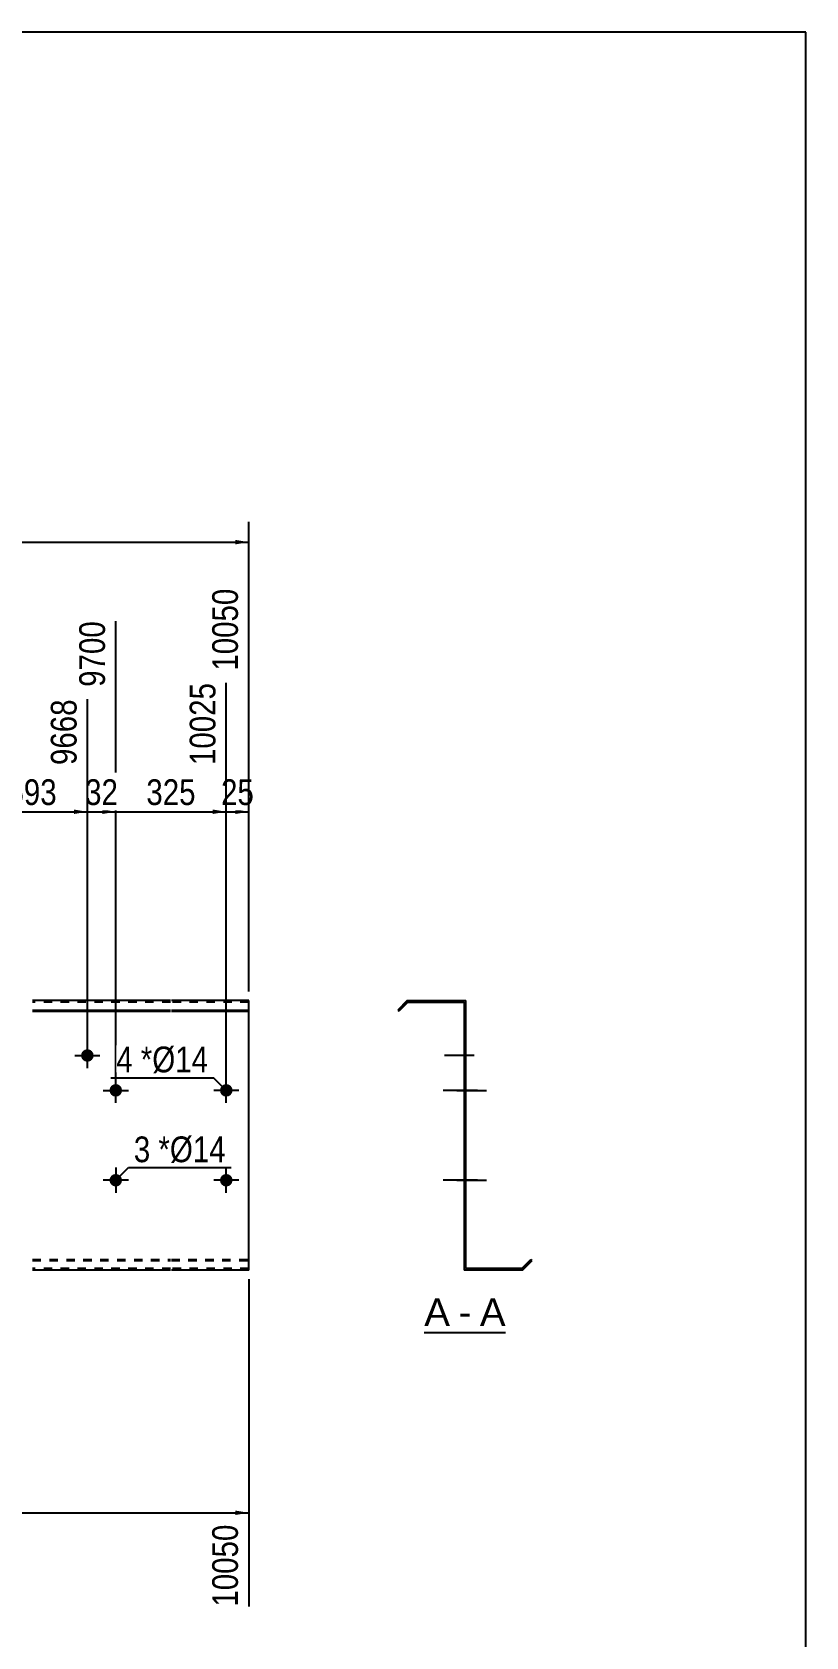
# Model space of a CAD drawing. Header units: millimetres. Extents: x -71 to 331, y -154 to 123.
# Drawn here: x 245.2 to 331.2, y -55.8 to 122.8 of the extents above; entities that cross this region are included whole.
import ezdxf

# ---------------------------------------------------------------- set-up
doc = ezdxf.new("R2010")
doc.units = ezdxf.units.MM
doc.linetypes.add('DXK_LINE_DOT1', pattern=[1.8814, 0.9407, -0.9407])
doc.styles.add('Arial', font='ARIAL.TTF', dxfattribs={"height": 0.2})
doc.styles.add('Arial Narrow', font='ARIALN.TTF', dxfattribs={"height": 0.2})

# ---------------------------------------------------------------- blocks, each defined once
blk = doc.blocks.new('Unknown-629086074-2209')
at = {"color": 5, "linetype": 'Continuous'}
for p, q in [((331.25, 122.75), (-68.75, 122.75)), ((331.25, -154.25), (331.25, 122.75))]:
    blk.add_line(p, q, dxfattribs=at)
blk = doc.blocks.new('Unknown-629086074-12 - 1247')
at = {"color": 7, "linetype": 'Continuous'}
blk.add_line((288.8, -21.95), (297.83, -21.95), dxfattribs=at)
at = {"color": 0, "linetype": 'Continuous'}
for points in [[(291.65, -21.2), (291.65, -18), (288.8, -18), (288.8, -21.2)], [(294.03, -21.2), (294.03, -18), (292.61, -18), (292.61, -21.2)], [(297.83, -21.2), (297.83, -18), (294.99, -18), (294.99, -21.2)]]:
    blk.add_wipeout(points, dxfattribs=at)
at = {"color": 96, "linetype": 'Continuous', "style": 'Arial'}
for s, p in [('A', (288.8, -21.2)), ('A', (294.99, -21.2)), ('-', (292.61, -21.2))]:
    blk.add_text(s, height=3.06, dxfattribs=at).set_placement(p)
blk = doc.blocks.new('Part-629086074-1218 - 1203')
at = {"color": 2, "linetype": 'Continuous'}
for p, q in [((260.57, 15), (245.22, 15)), ((269.27, 15), (260.67, 15)), ((269.27, 13.94), (269.27, 15)), ((245.22, 13.94), (260.57, 13.94)), ((245.22, 13.81), (260.57, 13.81)), ((260.67, 13.94), (269.27, 13.94)), ((260.67, 13.81), (269.27, 13.81)), ((269.27, -15), (269.27, 13.94)), ((260.57, -15), (245.22, -15)), ((269.27, -15), (260.67, -15))]:
    blk.add_line(p, q, dxfattribs=at)
at = {"color": 7, "linetype": 'DXK_LINE_DOT1'}
for p, q in [((260.57, 14.82), (245.22, 14.82)), ((269.27, 14.82), (260.67, 14.82)), ((245.22, -13.81), (260.57, -13.81)), ((245.22, -13.94), (260.57, -13.94)), ((260.67, -13.81), (269.27, -13.81)), ((260.67, -13.94), (269.27, -13.94)), ((260.57, -14.82), (245.22, -14.82)), ((269.27, -14.82), (260.67, -14.82))]:
    blk.add_line(p, q, dxfattribs=at)
blk = doc.blocks.new('Bolt-629086074-1226 - 1203')
at = {"linetype": 'Continuous'}
blk.add_hatch(color=3, dxfattribs=at).paths.add_polyline_path([(250.62, 8.88, -1), (252.02, 8.88, -1)])
at = {"color": 3, "linetype": 'Continuous'}
for p, q in [((251.32, 7.48), (251.32, 10.28)), ((249.92, 8.88), (252.72, 8.88))]:
    blk.add_line(p, q, dxfattribs=at)
blk = doc.blocks.new('Bolt-629086074-1234 - 1203')
at = {"linetype": 'Continuous'}
blk.add_hatch(color=3, dxfattribs=at).paths.add_polyline_path([(253.78, 5, -1), (255.18, 5, -1)])
at = {"color": 3, "linetype": 'Continuous'}
for p, q in [((254.48, 3.6), (254.48, 6.4)), ((253.08, 5), (255.88, 5))]:
    blk.add_line(p, q, dxfattribs=at)
blk = doc.blocks.new('Bolt-629086074-1235 - 1203')
at = {"linetype": 'Continuous'}
blk.add_hatch(color=3, dxfattribs=at).paths.add_polyline_path([(255.18, -5, -1), (253.78, -5, -1)])
at = {"color": 3, "linetype": 'Continuous'}
for p, q in [((255.88, -5), (253.08, -5)), ((254.48, -3.6), (254.48, -6.4))]:
    blk.add_line(p, q, dxfattribs=at)
blk = doc.blocks.new('Bolt-629086074-1236 - 1203')
at = {"linetype": 'Continuous'}
for points in [[(200.58, 5, -1), (201.98, 5, -1)], [(266.07, 5, -1), (267.47, 5, -1)]]:
    blk.add_hatch(color=3, dxfattribs=at).paths.add_polyline_path(points)
at = {"color": 3, "linetype": 'Continuous'}
for p, q in [((201.28, 3.6), (201.28, 6.4)), ((266.77, 3.6), (266.77, 6.4)), ((202.68, 5), (199.88, 5)), ((268.17, 5), (265.37, 5))]:
    blk.add_line(p, q, dxfattribs=at)
blk = doc.blocks.new('Bolt-629086074-1237 - 1203')
at = {"linetype": 'Continuous'}
for points in [[(200.58, -5, -1), (201.98, -5, -1)], [(266.07, -5, -1), (267.47, -5, -1)]]:
    blk.add_hatch(color=3, dxfattribs=at).paths.add_polyline_path(points)
at = {"color": 3, "linetype": 'Continuous'}
for p, q in [((202.68, -5), (199.88, -5)), ((201.28, -6.4), (201.28, -3.6)), ((268.17, -5), (265.37, -5)), ((266.77, -6.4), (266.77, -3.6))]:
    blk.add_line(p, q, dxfattribs=at)
blk = doc.blocks.new('Bolt-629086074-1264 - 1247')
at = {"linetype": 'Continuous'}
blk.add_hatch(color=3, dxfattribs=at).paths.add_polyline_path([(293.41, -5.7), (293.41, -4.3), (293.23, -4.3), (293.23, -5.7)])
blk.add_hatch(color=3, dxfattribs=at).paths.add_polyline_path([(293.41, -5.7), (293.41, -4.3), (293.23, -4.3), (293.23, -5.7)])
at = {"color": 3, "linetype": 'Continuous'}
for p, q in [((292.48, -5), (295.23, -5)), ((292.48, -5), (295.23, -5)), ((293.23, -4.3), (293.41, -4.3)), ((293.23, -4.3), (293.41, -4.3)), ((293.23, -5.7), (293.41, -5.7)), ((293.23, -5.7), (293.41, -5.7))]:
    blk.add_line(p, q, dxfattribs=at)
blk = doc.blocks.new('Part-629086074-1249 - 1247')
at = {"color": 2, "linetype": 'Continuous'}
for p, q in [((286.91, 15), (285.85, 13.94)), ((286.98, 14.82), (285.97, 13.81)), ((286.91, 15), (293.41, 15)), ((286.98, 14.82), (293.23, 14.82)), ((293.23, 14.82), (293.23, -15)), ((293.41, -14.82), (293.41, 15)), ((285.85, 13.94), (285.97, 13.81)), ((299.65, -14.82), (300.66, -13.81)), ((299.73, -15), (300.79, -13.94)), ((300.79, -13.94), (300.66, -13.81)), ((299.73, -15), (293.23, -15)), ((299.65, -14.82), (293.41, -14.82))]:
    blk.add_line(p, q, dxfattribs=at)
blk = doc.blocks.new('Bolt-629086074-1250 - 1247')
at = {"linetype": 'Continuous'}
for points in [[(293.23, 5.7), (293.23, 4.3), (293.41, 4.3), (293.41, 5.7)], [(293.23, 5.7), (293.23, 4.3), (293.41, 4.3), (293.41, 5.7)], [(293.23, 5.7), (293.23, 4.3), (293.41, 4.3), (293.41, 5.7)], [(293.23, -4.3), (293.23, -5.7), (293.41, -5.7), (293.41, -4.3)], [(293.23, -4.3), (293.23, -5.7), (293.41, -5.7), (293.41, -4.3)], [(293.23, -4.3), (293.23, -5.7), (293.41, -5.7), (293.41, -4.3)]]:
    blk.add_hatch(color=3, dxfattribs=at).paths.add_polyline_path(points)
at = {"color": 3, "linetype": 'Continuous'}
for p, q in [((293.41, 5.7), (293.23, 5.7)), ((293.41, 5.7), (293.23, 5.7)), ((293.41, 5.7), (293.23, 5.7)), ((294.71, 5), (290.91, 5)), ((294.71, 5), (290.91, 5)), ((294.71, 5), (290.91, 5)), ((293.41, 4.3), (293.23, 4.3)), ((293.41, 4.3), (293.23, 4.3)), ((293.41, 4.3), (293.23, 4.3)), ((294.71, -5), (290.91, -5)), ((294.71, -5), (290.91, -5)), ((294.71, -5), (290.91, -5)), ((293.41, -4.3), (293.23, -4.3)), ((293.41, -4.3), (293.23, -4.3)), ((293.41, -4.3), (293.23, -4.3)), ((293.41, -5.7), (293.23, -5.7)), ((293.41, -5.7), (293.23, -5.7)), ((293.41, -5.7), (293.23, -5.7))]:
    blk.add_line(p, q, dxfattribs=at)
blk = doc.blocks.new('Bolt-629086074-1251 - 1247')
at = {"linetype": 'Continuous'}
blk.add_hatch(color=3, dxfattribs=at).paths.add_polyline_path([(293.23, 9.58), (293.23, 8.18), (293.41, 8.18), (293.41, 9.58)])
at = {"color": 3, "linetype": 'Continuous'}
for p, q in [((293.41, 9.58), (293.23, 9.58)), ((294.36, 8.88), (291.06, 8.88)), ((293.41, 8.18), (293.23, 8.18))]:
    blk.add_line(p, q, dxfattribs=at)
blk = doc.blocks.new('Bolt-629086074-1252 - 1247')
at = {"linetype": 'Continuous'}
blk.add_hatch(color=3, dxfattribs=at).paths.add_polyline_path([(293.23, 9.58), (293.23, 8.18), (293.41, 8.18), (293.41, 9.58)])
at = {"color": 3, "linetype": 'Continuous'}
for p, q in [((293.41, 9.58), (293.23, 9.58)), ((294.36, 8.88), (291.06, 8.88)), ((293.41, 8.18), (293.23, 8.18))]:
    blk.add_line(p, q, dxfattribs=at)
blk = doc.blocks.new('Bolt-629086074-1253 - 1247')
at = {"linetype": 'Continuous'}
blk.add_hatch(color=3, dxfattribs=at).paths.add_polyline_path([(293.41, -5.7), (293.41, -4.3), (293.23, -4.3), (293.23, -5.7)])
at = {"color": 3, "linetype": 'Continuous'}
for p, q in [((293.41, -4.3), (293.23, -4.3)), ((294.21, -5), (293.23, -5)), ((293.41, -5.7), (293.23, -5.7))]:
    blk.add_line(p, q, dxfattribs=at)
blk = doc.blocks.new('Bolt-629086074-1254 - 1247')
at = {"linetype": 'Continuous'}
blk.add_hatch(color=3, dxfattribs=at).paths.add_polyline_path([(293.23, 5.7), (293.23, 4.3), (293.41, 4.3), (293.41, 5.7)])
at = {"color": 3, "linetype": 'Continuous'}
for p, q in [((293.41, 5.7), (293.23, 5.7)), ((294.36, 5), (291.06, 5)), ((293.41, 4.3), (293.23, 4.3))]:
    blk.add_line(p, q, dxfattribs=at)
blk = doc.blocks.new('Bolt-629086074-1255 - 1247')
at = {"linetype": 'Continuous'}
for points in [[(293.23, 5.7), (293.23, 4.3), (293.41, 4.3), (293.41, 5.7)], [(293.23, 5.7), (293.23, 4.3), (293.41, 4.3), (293.41, 5.7)], [(293.23, 5.7), (293.23, 4.3), (293.41, 4.3), (293.41, 5.7)], [(293.23, -4.3), (293.23, -5.7), (293.41, -5.7), (293.41, -4.3)], [(293.23, -4.3), (293.23, -5.7), (293.41, -5.7), (293.41, -4.3)], [(293.23, -4.3), (293.23, -5.7), (293.41, -5.7), (293.41, -4.3)]]:
    blk.add_hatch(color=3, dxfattribs=at).paths.add_polyline_path(points)
at = {"color": 3, "linetype": 'Continuous'}
for p, q in [((293.41, 5.7), (293.23, 5.7)), ((293.41, 5.7), (293.23, 5.7)), ((293.41, 5.7), (293.23, 5.7)), ((294.71, 5), (290.91, 5)), ((294.71, 5), (290.91, 5)), ((294.71, 5), (290.91, 5)), ((293.41, 4.3), (293.23, 4.3)), ((293.41, 4.3), (293.23, 4.3)), ((293.41, 4.3), (293.23, 4.3)), ((294.71, -5), (290.91, -5)), ((294.71, -5), (290.91, -5)), ((294.71, -5), (290.91, -5)), ((293.41, -4.3), (293.23, -4.3)), ((293.41, -4.3), (293.23, -4.3)), ((293.41, -4.3), (293.23, -4.3)), ((293.41, -5.7), (293.23, -5.7)), ((293.41, -5.7), (293.23, -5.7)), ((293.41, -5.7), (293.23, -5.7))]:
    blk.add_line(p, q, dxfattribs=at)
blk = doc.blocks.new('Bolt-629086074-1256 - 1247')
at = {"linetype": 'Continuous'}
blk.add_hatch(color=3, dxfattribs=at).paths.add_polyline_path([(293.23, 9.58), (293.23, 8.18), (293.41, 8.18), (293.41, 9.58)])
at = {"color": 3, "linetype": 'Continuous'}
for p, q in [((293.41, 9.58), (293.23, 9.58)), ((294.36, 8.88), (291.06, 8.88)), ((293.41, 8.18), (293.23, 8.18))]:
    blk.add_line(p, q, dxfattribs=at)
blk = doc.blocks.new('Bolt-629086074-1257 - 1247')
at = {"linetype": 'Continuous'}
blk.add_hatch(color=3, dxfattribs=at).paths.add_polyline_path([(293.23, 9.58), (293.23, 8.18), (293.41, 8.18), (293.41, 9.58)])
at = {"color": 3, "linetype": 'Continuous'}
for p, q in [((293.41, 9.58), (293.23, 9.58)), ((294.36, 8.88), (291.06, 8.88)), ((293.41, 8.18), (293.23, 8.18))]:
    blk.add_line(p, q, dxfattribs=at)
blk = doc.blocks.new('Bolt-629086074-1258 - 1247')
at = {"linetype": 'Continuous'}
blk.add_hatch(color=3, dxfattribs=at).paths.add_polyline_path([(293.41, -5.7), (293.41, -4.3), (293.23, -4.3), (293.23, -5.7)])
at = {"color": 3, "linetype": 'Continuous'}
for p, q in [((293.41, -4.3), (293.23, -4.3)), ((294.21, -5), (293.23, -5)), ((293.41, -5.7), (293.23, -5.7))]:
    blk.add_line(p, q, dxfattribs=at)
blk = doc.blocks.new('Bolt-629086074-1259 - 1247')
at = {"linetype": 'Continuous'}
blk.add_hatch(color=3, dxfattribs=at).paths.add_polyline_path([(293.23, 5.7), (293.23, 4.3), (293.41, 4.3), (293.41, 5.7)])
at = {"color": 3, "linetype": 'Continuous'}
for p, q in [((293.41, 5.7), (293.23, 5.7)), ((294.36, 5), (291.06, 5)), ((293.41, 4.3), (293.23, 4.3))]:
    blk.add_line(p, q, dxfattribs=at)
blk = doc.blocks.new('Bolt-629086074-1260 - 1247')
at = {"linetype": 'Continuous'}
for points in [[(293.41, 4.3), (293.41, 5.7), (293.23, 5.7), (293.23, 4.3)], [(293.41, -5.7), (293.41, -4.3), (293.23, -4.3), (293.23, -5.7)]]:
    blk.add_hatch(color=3, dxfattribs=at).paths.add_polyline_path(points)
at = {"color": 3, "linetype": 'Continuous'}
for p, q in [((293.41, 5.7), (293.23, 5.7)), ((293.41, 5), (291.23, 5)), ((293.41, 4.3), (293.23, 4.3)), ((293.41, -5), (291.23, -5)), ((293.41, -4.3), (293.23, -4.3)), ((293.41, -5.7), (293.23, -5.7))]:
    blk.add_line(p, q, dxfattribs=at)
blk = doc.blocks.new('Bolt-629086074-1261 - 1247')
at = {"linetype": 'Continuous'}
blk.add_hatch(color=3, dxfattribs=at).paths.add_polyline_path([(293.41, -5.7), (293.41, -4.3), (293.23, -4.3), (293.23, -5.7)])
blk.add_hatch(color=3, dxfattribs=at).paths.add_polyline_path([(293.41, -5.7), (293.41, -4.3), (293.23, -4.3), (293.23, -5.7)])
at = {"color": 3, "linetype": 'Continuous'}
for p, q in [((292.48, -5), (295.23, -5)), ((292.48, -5), (295.23, -5)), ((293.23, -4.3), (293.41, -4.3)), ((293.23, -4.3), (293.41, -4.3)), ((293.23, -5.7), (293.41, -5.7)), ((293.23, -5.7), (293.41, -5.7))]:
    blk.add_line(p, q, dxfattribs=at)
blk = doc.blocks.new('Bolt-629086074-1262 - 1247')
at = {"linetype": 'Continuous'}
blk.add_hatch(color=3, dxfattribs=at).paths.add_polyline_path([(293.41, -5.7), (293.41, -4.3), (293.23, -4.3), (293.23, -5.7)])
blk.add_hatch(color=3, dxfattribs=at).paths.add_polyline_path([(293.41, -5.7), (293.41, -4.3), (293.23, -4.3), (293.23, -5.7)])
at = {"color": 3, "linetype": 'Continuous'}
for p, q in [((292.48, -5), (295.23, -5)), ((292.48, -5), (295.23, -5)), ((293.23, -4.3), (293.41, -4.3)), ((293.23, -4.3), (293.41, -4.3)), ((293.23, -5.7), (293.41, -5.7)), ((293.23, -5.7), (293.41, -5.7))]:
    blk.add_line(p, q, dxfattribs=at)
blk = doc.blocks.new('Bolt-629086074-1263 - 1247')
at = {"linetype": 'Continuous'}
blk.add_hatch(color=3, dxfattribs=at).paths.add_polyline_path([(293.41, -5.7), (293.41, -4.3), (293.23, -4.3), (293.23, -5.7)])
blk.add_hatch(color=3, dxfattribs=at).paths.add_polyline_path([(293.41, -5.7), (293.41, -4.3), (293.23, -4.3), (293.23, -5.7)])
at = {"color": 3, "linetype": 'Continuous'}
for p, q in [((292.48, -5), (295.23, -5)), ((292.48, -5), (295.23, -5)), ((293.23, -4.3), (293.41, -4.3)), ((293.23, -4.3), (293.41, -4.3)), ((293.23, -5.7), (293.41, -5.7)), ((293.23, -5.7), (293.41, -5.7))]:
    blk.add_line(p, q, dxfattribs=at)
blk = doc.blocks.new('Bolt-629086074-1265 - 1247')
at = {"linetype": 'Continuous'}
blk.add_hatch(color=3, dxfattribs=at).paths.add_polyline_path([(293.23, 5.7), (293.23, 4.3), (293.41, 4.3), (293.41, 5.7)])
at = {"color": 3, "linetype": 'Continuous'}
for p, q in [((293.41, 5.7), (293.23, 5.7)), ((294.36, 5), (291.06, 5)), ((293.41, 4.3), (293.23, 4.3))]:
    blk.add_line(p, q, dxfattribs=at)
blk = doc.blocks.new('Bolt-629086074-1266 - 1247')
at = {"linetype": 'Continuous'}
blk.add_hatch(color=3, dxfattribs=at).paths.add_polyline_path([(293.41, -5.7), (293.41, -4.3), (293.23, -4.3), (293.23, -5.7)])
at = {"color": 3, "linetype": 'Continuous'}
for p, q in [((293.41, -4.3), (293.23, -4.3)), ((294.21, -5), (293.23, -5)), ((293.41, -5.7), (293.23, -5.7))]:
    blk.add_line(p, q, dxfattribs=at)
blk = doc.blocks.new('Bolt-629086074-1267 - 1247')
at = {"linetype": 'Continuous'}
blk.add_hatch(color=3, dxfattribs=at).paths.add_polyline_path([(293.23, 5.7), (293.23, 4.3), (293.41, 4.3), (293.41, 5.7)])
blk.add_hatch(color=3, dxfattribs=at).paths.add_polyline_path([(293.23, 5.7), (293.23, 4.3), (293.41, 4.3), (293.41, 5.7)])
at = {"color": 3, "linetype": 'Continuous'}
for p, q in [((293.23, 5.7), (293.41, 5.7)), ((293.23, 5.7), (293.41, 5.7)), ((292.43, 5), (295.73, 5)), ((292.43, 5), (295.73, 5)), ((293.23, 4.3), (293.41, 4.3)), ((293.23, 4.3), (293.41, 4.3))]:
    blk.add_line(p, q, dxfattribs=at)
blk = doc.blocks.new('Bolt-629086074-1268 - 1247')
at = {"linetype": 'Continuous'}
blk.add_hatch(color=3, dxfattribs=at).paths.add_polyline_path([(293.23, -4.3), (293.23, -5.7), (293.41, -5.7), (293.41, -4.3)])
blk.add_hatch(color=3, dxfattribs=at).paths.add_polyline_path([(293.23, -4.3), (293.23, -5.7), (293.41, -5.7), (293.41, -4.3)])
at = {"color": 3, "linetype": 'Continuous'}
for p, q in [((292.43, -5), (295.73, -5)), ((292.43, -5), (295.73, -5)), ((293.23, -4.3), (293.41, -4.3)), ((293.23, -4.3), (293.41, -4.3)), ((293.23, -5.7), (293.41, -5.7)), ((293.23, -5.7), (293.41, -5.7))]:
    blk.add_line(p, q, dxfattribs=at)
blk = doc.blocks.new('Bolt-629086074-1269 - 1247')
at = {"linetype": 'Continuous'}
blk.add_hatch(color=3, dxfattribs=at).paths.add_polyline_path([(293.23, 5.7), (293.23, 4.3), (293.41, 4.3), (293.41, 5.7)])
at = {"color": 3, "linetype": 'Continuous'}
for p, q in [((293.41, 5.7), (293.23, 5.7)), ((294.36, 5), (291.06, 5)), ((293.41, 4.3), (293.23, 4.3))]:
    blk.add_line(p, q, dxfattribs=at)
blk = doc.blocks.new('Bolt-629086074-1270 - 1247')
at = {"linetype": 'Continuous'}
blk.add_hatch(color=3, dxfattribs=at).paths.add_polyline_path([(293.41, -5.7), (293.41, -4.3), (293.23, -4.3), (293.23, -5.7)])
at = {"color": 3, "linetype": 'Continuous'}
for p, q in [((293.41, -4.3), (293.23, -4.3)), ((294.21, -5), (293.23, -5)), ((293.41, -5.7), (293.23, -5.7))]:
    blk.add_line(p, q, dxfattribs=at)
blk = doc.blocks.new('Bolt-629086074-1271 - 1247')
at = {"linetype": 'Continuous'}
blk.add_hatch(color=3, dxfattribs=at).paths.add_polyline_path([(293.23, 5.7), (293.23, 4.3), (293.41, 4.3), (293.41, 5.7)])
blk.add_hatch(color=3, dxfattribs=at).paths.add_polyline_path([(293.23, 5.7), (293.23, 4.3), (293.41, 4.3), (293.41, 5.7)])
at = {"color": 3, "linetype": 'Continuous'}
for p, q in [((293.23, 5.7), (293.41, 5.7)), ((293.23, 5.7), (293.41, 5.7)), ((292.43, 5), (295.73, 5)), ((292.43, 5), (295.73, 5)), ((293.23, 4.3), (293.41, 4.3)), ((293.23, 4.3), (293.41, 4.3))]:
    blk.add_line(p, q, dxfattribs=at)
blk = doc.blocks.new('Bolt-629086074-1272 - 1247')
at = {"linetype": 'Continuous'}
blk.add_hatch(color=3, dxfattribs=at).paths.add_polyline_path([(293.23, -4.3), (293.23, -5.7), (293.41, -5.7), (293.41, -4.3)])
blk.add_hatch(color=3, dxfattribs=at).paths.add_polyline_path([(293.23, -4.3), (293.23, -5.7), (293.41, -5.7), (293.41, -4.3)])
at = {"color": 3, "linetype": 'Continuous'}
for p, q in [((292.43, -5), (295.73, -5)), ((292.43, -5), (295.73, -5)), ((293.23, -4.3), (293.41, -4.3)), ((293.23, -4.3), (293.41, -4.3)), ((293.23, -5.7), (293.41, -5.7)), ((293.23, -5.7), (293.41, -5.7))]:
    blk.add_line(p, q, dxfattribs=at)
blk = doc.blocks.new('Bolt-629086074-1273 - 1247')
at = {"linetype": 'Continuous'}
blk.add_hatch(color=3, dxfattribs=at).paths.add_polyline_path([(293.41, -5.7), (293.41, -4.3), (293.23, -4.3), (293.23, -5.7)])
blk.add_hatch(color=3, dxfattribs=at).paths.add_polyline_path([(293.41, -5.7), (293.41, -4.3), (293.23, -4.3), (293.23, -5.7)])
at = {"color": 3, "linetype": 'Continuous'}
for p, q in [((292.48, -5), (295.23, -5)), ((292.48, -5), (295.23, -5)), ((293.23, -4.3), (293.41, -4.3)), ((293.23, -4.3), (293.41, -4.3)), ((293.23, -5.7), (293.41, -5.7)), ((293.23, -5.7), (293.41, -5.7))]:
    blk.add_line(p, q, dxfattribs=at)
blk = doc.blocks.new('StraightDimension-629086074-1293 - 1203')
at = {"linetype": 'Continuous'}
blk.add_hatch(color=7, dxfattribs=at).paths.add_polyline_path([(267.77, 36.25), (269.27, 36), (267.77, 35.75)])
at = {"color": 7, "linetype": 'Continuous'}
for p, q in [((269.27, 16), (269.27, 60.84)), ((266.77, 6), (266.77, 50.34)), ((266.77, 36), (269.27, 36))]:
    blk.add_line(p, q, dxfattribs=at)
at = {"color": 0, "linetype": 'Continuous'}
blk.add_wipeout([(268.67, 61.44), (264.47, 61.44), (264.47, 51.1), (268.67, 51.1)], dxfattribs=at)
at = {"color": 0}
blk.add_wipeout([(270.45, 36.15), (270.45, 40.35), (265.59, 40.35), (265.59, 36.15)], dxfattribs=at)
at = {"color": 3, "linetype": 'Continuous', "style": 'Arial Narrow'}
blk.add_text('10050', height=2.863, rotation=90.0002, dxfattribs=at).set_placement((268.07, 51.7))
at = {"color": 3, "style": 'Arial Narrow'}
blk.add_text('25', height=2.863, dxfattribs=at).set_placement((266.19, 36.75))
blk = doc.blocks.new('StraightDimension-629086074-1294 - 1203')
at = {"linetype": 'Continuous'}
blk.add_hatch(color=7, dxfattribs=at).paths.add_polyline_path([(265.27, 36.25), (266.77, 36), (265.27, 35.75)])
at = {"color": 7, "linetype": 'Continuous'}
for p, q in [((254.48, 6), (254.48, 57.21)), ((266.77, 6), (266.77, 50.34)), ((254.48, 36), (266.77, 36))]:
    blk.add_line(p, q, dxfattribs=at)
at = {"color": 0}
blk.add_wipeout([(263.96, 36.15), (263.96, 40.35), (257.28, 40.35), (257.28, 36.15)], dxfattribs=at)
at = {"color": 3, "style": 'Arial Narrow'}
blk.add_text('325', height=2.863, dxfattribs=at).set_placement((257.88, 36.75))
at = {"color": 0, "linetype": 'Continuous'}
blk.add_wipeout([(266.17, 50.94), (261.97, 50.94), (261.97, 40.6), (266.17, 40.6)], dxfattribs=at)
at = {"color": 3, "linetype": 'Continuous', "style": 'Arial Narrow'}
blk.add_text('10025', height=2.863, rotation=90.0002, dxfattribs=at).set_placement((265.57, 41.2))
blk = doc.blocks.new('StraightDimension-629086074-1386 - 1203')
at = {"linetype": 'Continuous'}
blk.add_hatch(color=7, dxfattribs=at).paths.add_polyline_path([(267.77, -41.75), (269.27, -42), (267.77, -42.25)])
at = {"color": 7, "linetype": 'Continuous'}
for p, q in [((189.18, -6), (189.18, -50.61)), ((269.27, -16), (269.27, -52.44)), ((189.18, -42), (269.27, -42))]:
    blk.add_line(p, q, dxfattribs=at)
at = {"color": 0}
blk.add_wipeout([(233.48, -41.85), (233.48, -37.65), (224.97, -37.65), (224.97, -41.85)], dxfattribs=at)
at = {"color": 0, "linetype": 'Continuous'}
blk.add_wipeout([(268.67, -42.7), (264.47, -42.7), (264.47, -53.04), (268.67, -53.04)], dxfattribs=at)
at = {"color": 3, "style": 'Arial Narrow'}
blk.add_text('2325', height=2.863, dxfattribs=at).set_placement((225.57, -41.25))
at = {"color": 3, "linetype": 'Continuous', "style": 'Arial Narrow'}
blk.add_text('10050', height=2.863, rotation=90.0002, dxfattribs=at).set_placement((268.07, -52.44))
blk = doc.blocks.new('StraightDimension-629086074-1295 - 1203')
at = {"linetype": 'Continuous'}
blk.add_hatch(color=7, dxfattribs=at).paths.add_polyline_path([(252.98, 36.25), (254.48, 36), (252.98, 35.75)])
at = {"color": 7, "linetype": 'Continuous'}
for p, q in [((254.48, 6), (254.48, 57.21)), ((251.32, 9.88), (251.32, 48.51)), ((251.32, 36), (254.48, 36))]:
    blk.add_line(p, q, dxfattribs=at)
at = {"color": 0, "linetype": 'Continuous'}
blk.add_wipeout([(253.88, 57.81), (249.68, 57.81), (249.68, 49.3), (253.88, 49.3)], dxfattribs=at)
at = {"color": 0}
blk.add_wipeout([(255.33, 36.15), (255.33, 40.35), (250.47, 40.35), (250.47, 36.15)], dxfattribs=at)
at = {"color": 3, "linetype": 'Continuous', "style": 'Arial Narrow'}
blk.add_text('9700', height=2.863, rotation=90.0002, dxfattribs=at).set_placement((253.28, 49.9))
at = {"color": 3, "style": 'Arial Narrow'}
blk.add_text('32', height=2.863, dxfattribs=at).set_placement((251.07, 36.75))
blk = doc.blocks.new('StraightDimension-629086074-1296 - 1203')
at = {"linetype": 'Continuous'}
blk.add_hatch(color=7, dxfattribs=at).paths.add_polyline_path([(249.82, 36.25), (251.32, 36), (249.82, 35.75)])
at = {"color": 7, "linetype": 'Continuous'}
for p, q in [((239.03, 6), (239.03, 48.51)), ((251.32, 9.88), (251.32, 48.51)), ((239.03, 36), (251.32, 36))]:
    blk.add_line(p, q, dxfattribs=at)
at = {"color": 0}
blk.add_wipeout([(248.51, 36.15), (248.51, 40.35), (241.83, 40.35), (241.83, 36.15)], dxfattribs=at)
at = {"color": 3, "style": 'Arial Narrow'}
blk.add_text('593', height=2.863, dxfattribs=at).set_placement((242.43, 36.75))
at = {"color": 0, "linetype": 'Continuous'}
blk.add_wipeout([(250.72, 49.11), (246.52, 49.11), (246.52, 40.6), (250.72, 40.6)], dxfattribs=at)
at = {"color": 3, "linetype": 'Continuous', "style": 'Arial Narrow'}
blk.add_text('9668', height=2.863, rotation=90.0002, dxfattribs=at).set_placement((250.12, 41.2))
blk = doc.blocks.new('StraightDimension-629086074-1478 - 1203')
at = {"linetype": 'Continuous'}
blk.add_hatch(color=7, dxfattribs=at).paths.add_polyline_path([(267.77, 66.25), (269.27, 66), (267.77, 65.75)])
at = {"color": 7, "linetype": 'Continuous'}
for p, q in [((269.27, 16), (269.27, 68.25)), ((0, 66), (269.27, 66))]:
    blk.add_line(p, q, dxfattribs=at)
blk = doc.blocks.new('MarkSet-629086074-1520 - 1203')
at = {"color": 0}
for points in [[(256.36, 7.01), (256.36, 10.01), (254.54, 10.01), (254.54, 7.01)], [(258.54, 7.01), (258.54, 10.01), (257.26, 10.01), (257.26, 7.01)]]:
    blk.add_wipeout(points, dxfattribs=at)
for points in [[(256.36, 7.01), (256.36, 10.01), (254.54, 10.01), (254.54, 7.01)], [(258.54, 7.01), (258.54, 10.01), (257.26, 10.01), (257.26, 7.01)]]:
    blk.add_wipeout(points, dxfattribs=at)
at = {"color": 3, "style": 'Arial Narrow'}
blk.add_text('4', height=2.86, dxfattribs=at).set_placement((254.54, 7.01))
at = {"color": 0}
blk.add_wipeout([(264.76, 7.01), (264.76, 10.01), (258.54, 10.01), (258.54, 7.01)], dxfattribs=at)
blk.add_wipeout([(264.76, 7.01), (264.76, 10.01), (258.54, 10.01), (258.54, 7.01)], dxfattribs=at)
at = {"color": 7, "linetype": 'Continuous'}
for p in [(253.94, 6.41), (266.77, 5)]:
    blk.add_line(p, (265.36, 6.41), dxfattribs=at)
at = {"color": 3, "style": 'Arial Narrow'}
for s, height, p in [('*', 2.86, (257.26, 7.01)), ('Ø14', 2.863, (258.54, 7.01))]:
    blk.add_text(s, height=height, dxfattribs=at).set_placement(p)
blk = doc.blocks.new('MarkSet-629086074-1514 - 1203')
at = {"color": 0}
for points in [[(258.32, -2.99), (258.32, 0.01), (256.49, 0.01), (256.49, -2.99)], [(260.5, -2.99), (260.5, 0.01), (259.22, 0.01), (259.22, -2.99)]]:
    blk.add_wipeout(points, dxfattribs=at)
for points in [[(258.32, -2.99), (258.32, 0.01), (256.49, 0.01), (256.49, -2.99)], [(260.5, -2.99), (260.5, 0.01), (259.22, 0.01), (259.22, -2.99)]]:
    blk.add_wipeout(points, dxfattribs=at)
at = {"color": 7, "linetype": 'Continuous'}
blk.add_line((254.48, -5), (255.89, -3.59), dxfattribs=at)
at = {"color": 3, "style": 'Arial Narrow'}
blk.add_text('3', height=2.86, dxfattribs=at).set_placement((256.49, -2.99))
at = {"color": 0}
blk.add_wipeout([(266.71, -2.99), (266.71, 0.01), (260.5, 0.01), (260.5, -2.99)], dxfattribs=at)
blk.add_wipeout([(266.71, -2.99), (266.71, 0.01), (260.5, 0.01), (260.5, -2.99)], dxfattribs=at)
at = {"color": 7, "linetype": 'Continuous'}
blk.add_line((255.89, -3.59), (267.31, -3.59), dxfattribs=at)
at = {"color": 3, "style": 'Arial Narrow'}
for s, height, p in [('*', 2.86, (259.22, -2.99)), ('Ø14', 2.863, (260.5, -2.99))]:
    blk.add_text(s, height=height, dxfattribs=at).set_placement(p)

msp = doc.modelspace()

# ---------------------------------------------------------------- block references
for name in ['Unknown-629086074-2209', 'Part-629086074-1218 - 1203', 'Part-629086074-1249 - 1247', 'Bolt-629086074-1226 - 1203', 'Bolt-629086074-1251 - 1247', 'Bolt-629086074-1252 - 1247', 'Bolt-629086074-1256 - 1247', 'Bolt-629086074-1257 - 1247', 'Bolt-629086074-1236 - 1203', 'Bolt-629086074-1234 - 1203', 'Bolt-629086074-1250 - 1247', 'Bolt-629086074-1255 - 1247', 'Bolt-629086074-1254 - 1247', 'Bolt-629086074-1259 - 1247', 'Bolt-629086074-1265 - 1247', 'Bolt-629086074-1269 - 1247', 'Bolt-629086074-1260 - 1247', 'Bolt-629086074-1267 - 1247', 'Bolt-629086074-1271 - 1247', 'Bolt-629086074-1237 - 1203', 'Bolt-629086074-1235 - 1203', 'Bolt-629086074-1268 - 1247', 'Bolt-629086074-1272 - 1247', 'Bolt-629086074-1264 - 1247', 'Bolt-629086074-1261 - 1247', 'Bolt-629086074-1262 - 1247', 'Bolt-629086074-1263 - 1247', 'Bolt-629086074-1273 - 1247', 'Bolt-629086074-1253 - 1247', 'Bolt-629086074-1258 - 1247', 'Bolt-629086074-1266 - 1247', 'Bolt-629086074-1270 - 1247']:
    msp.add_blockref(name, (0, 0))

# ---------------------------------------------------------------- next in the draw order: block references
for name in ['StraightDimension-629086074-1293 - 1203', 'MarkSet-629086074-1514 - 1203', 'StraightDimension-629086074-1386 - 1203', 'Unknown-629086074-12 - 1247']:
    msp.add_blockref(name, (0, 0))

# ---------------------------------------------------------------- next in the draw order: block references
msp.add_blockref('StraightDimension-629086074-1294 - 1203', (0, 0))

# ---------------------------------------------------------------- next in the draw order: block references
msp.add_blockref('StraightDimension-629086074-1295 - 1203', (0, 0))

# ---------------------------------------------------------------- next in the draw order: block references
for name in ['StraightDimension-629086074-1296 - 1203', 'MarkSet-629086074-1520 - 1203']:
    msp.add_blockref(name, (0, 0))

# ---------------------------------------------------------------- next in the draw order: block references
msp.add_blockref('StraightDimension-629086074-1478 - 1203', (0, 0))

doc.saveas('drawing.dxf')
